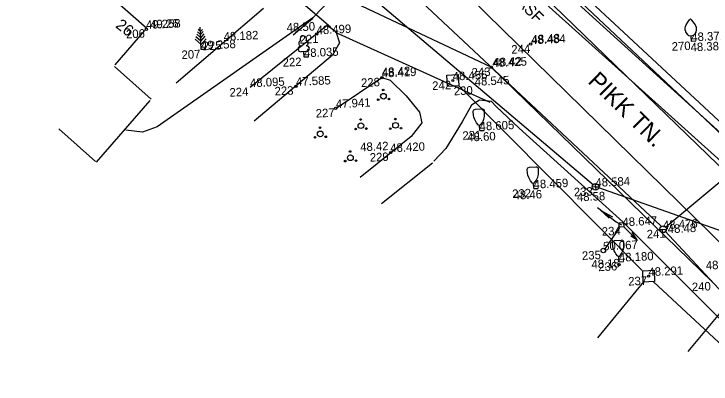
# Model space of a CAD drawing. Extents: x 641801 to 642265, y 6456380 to 6456844.
# Drawn here: x 641913.3 to 641974.9, y 6456598.7 to 6456631.4 of the extents above; entities that cross this region are included whole.
import ezdxf

# ---------------------------------------------------------------- set-up
doc = ezdxf.new("R2010")
doc.units = 0
for name, color, linetype in [('Level 1', 7, 'Continuous'), ('Level 10', 7, 'Continuous'), ('Level 12', 7, 'Continuous'), ('Level 14', 7, 'Continuous'), ('Level 15', 7, 'Continuous'), ('Level 17', 7, 'Continuous'), ('Level 28', 7, 'Continuous'), ('Level 3', 7, 'Continuous'), ('Level 30', 7, 'Continuous'), ('Level 4', 7, 'Continuous'), ('Level 5', 7, 'Continuous'), ('Level 58', 7, 'Continuous'), ('Level 59', 7, 'Continuous'), ('Level 60', 7, 'Continuous'), ('Level 62', 7, 'Continuous'), ('Level 63', 7, 'Continuous')]:
    doc.layers.add(name, color=color, linetype=linetype)

msp = doc.modelspace()

# ---------------------------------------------------------------- linework, layer by layer
at = {"layer": 'Level 1'}
for p, q in [((641925.077, 6456630.091), (641911.119, 6456642.493)), ((641922.265, 6456626.893), (641924.9, 6456629.928)), ((641925.058, 6456630.109), (641925.042, 6456630.09)), ((641925.462, 6456623.865), (641922.205, 6456626.759)), ((641968.854, 6456608.714), (641952.613, 6456625.061)), ((641920.623, 6456618.293), (641925.354, 6456623.741)), ((641920.548, 6456618.335), (641917.291, 6456621.229)), ((641964.887, 6456614.298), (641966.564, 6456613.008)), ((641965.17, 6456614.051), (641965.916, 6456613.334)), ((641965.252, 6456613.976), (641966.226, 6456613.467)), ((641966.564, 6456613.008), (641967.012, 6456612.751)), ((641967.24, 6456612.577), (641968.444, 6456611.366)), ((641968.444, 6456611.366), (641967.974, 6456612.097)), ((641967.831, 6456611.773), (641968.361, 6456611.442)), ((641968.976, 6456607.705), (641964.894, 6456602.761))]:
    msp.add_line(p, q, dxfattribs=at)
at = {"layer": 'Level 10'}
for p, q in [((641929.808, 6456629.83), (641929.619, 6456630.003)), ((641929.883, 6456628.232), (641929.789, 6456630.23)), ((641929.808, 6456629.83), (641929.98, 6456630.02)), ((641929.848, 6456628.981), (641929.418, 6456629.372)), ((641929.834, 6456629.281), (641929.489, 6456629.595)), ((641929.82, 6456629.581), (641929.56, 6456629.817)), ((641929.82, 6456629.581), (641930.056, 6456629.841)), ((641929.834, 6456629.281), (641930.148, 6456629.626)), ((641929.848, 6456628.981), (641930.239, 6456629.411)), ((641973.202, 6456628.966), (641973.179, 6456629.465)), ((641929.862, 6456628.682), (641929.348, 6456629.15)), ((641929.862, 6456628.682), (641930.33, 6456629.196)), ((641973.602, 6456628.985), (641973.202, 6456628.966)), ((641930.282, 6456628.251), (641929.883, 6456628.232)), ((641938.676, 6456628.577), (641938.678, 6456628.545)), ((641939.2, 6456628.069), (641938.701, 6456628.046)), ((641938.974, 6456627.558), (641938.951, 6456628.057)), ((641939.176, 6456628.6), (641939.177, 6456628.568)), ((641939.374, 6456627.577), (641938.974, 6456627.558)), ((641954.109, 6456622.963), (641954.709, 6456622.991)), ((641954.375, 6456621.574), (641954.575, 6456621.583)), ((641954.498, 6456621.079), (641954.475, 6456621.579)), ((641954.498, 6456621.079), (641954.898, 6456621.098)), ((641958.88, 6456617.836), (641959.479, 6456617.864)), ((641959.145, 6456616.447), (641959.345, 6456616.457)), ((641959.269, 6456615.953), (641959.245, 6456616.452)), ((641959.269, 6456615.953), (641959.668, 6456615.971)), ((641966.421, 6456611.371), (641967.021, 6456611.399)), ((641966.687, 6456609.982), (641966.886, 6456609.992)), ((641966.81, 6456609.488), (641966.787, 6456609.987)), ((641966.81, 6456609.488), (641967.209, 6456609.506))]:
    msp.add_line(p, q, dxfattribs=at)
for points in [[(641972.656, 6456629.941), (641972.649, 6456630.091), (641972.656, 6456630.157), (641972.687, 6456630.286), (641972.738, 6456630.413), (641972.873, 6456630.652), (641973.023, 6456630.864), (641973.109, 6456630.963)], [(641973.655, 6456629.988), (641973.648, 6456630.138), (641973.635, 6456630.203), (641973.591, 6456630.329), (641973.529, 6456630.45), (641973.372, 6456630.675), (641973.203, 6456630.872), (641973.109, 6456630.963)], [(641954.375, 6456621.574), (641954.207, 6456621.779), (641954.137, 6456621.888), (641954.052, 6456622.059), (641953.98, 6456622.281), (641953.949, 6456622.436), (641953.919, 6456622.754), (641953.919, 6456622.795), (641953.945, 6456622.868), (641953.984, 6456622.907), (641954.109, 6456622.963)], [(641954.575, 6456621.583), (641954.723, 6456621.803), (641954.782, 6456621.918), (641954.851, 6456622.097), (641954.901, 6456622.325), (641954.918, 6456622.481), (641954.918, 6456622.8), (641954.914, 6456622.842), (641954.881, 6456622.912), (641954.839, 6456622.947), (641954.709, 6456622.991)], [(641959.145, 6456616.447), (641958.977, 6456616.653), (641958.907, 6456616.761), (641958.822, 6456616.933), (641958.75, 6456617.155), (641958.719, 6456617.309), (641958.69, 6456617.627), (641958.69, 6456617.669), (641958.716, 6456617.741), (641958.754, 6456617.78), (641958.88, 6456617.836)], [(641959.345, 6456616.457), (641959.493, 6456616.677), (641959.552, 6456616.791), (641959.621, 6456616.97), (641959.672, 6456617.198), (641959.688, 6456617.355), (641959.688, 6456617.674), (641959.684, 6456617.715), (641959.651, 6456617.785), (641959.609, 6456617.82), (641959.479, 6456617.864)], [(641966.886, 6456609.992), (641967.035, 6456610.212), (641967.094, 6456610.326), (641967.163, 6456610.505), (641967.213, 6456610.733), (641967.23, 6456610.89), (641967.23, 6456611.209), (641967.226, 6456611.25), (641967.193, 6456611.32), (641967.151, 6456611.355), (641967.021, 6456611.399)], [(641966.687, 6456609.982), (641966.519, 6456610.188), (641966.449, 6456610.296), (641966.364, 6456610.468), (641966.292, 6456610.69), (641966.261, 6456610.844), (641966.231, 6456611.162), (641966.231, 6456611.204), (641966.257, 6456611.276), (641966.296, 6456611.315), (641966.421, 6456611.371)]]:
    msp.add_lwpolyline(points, dxfattribs=at)
for centre, radius in [((641945.985, 6456624.117), 0.25), ((641945.959, 6456624.666), 0.0707), ((641945.522, 6456623.82), 0.0707), ((641946.473, 6456623.865), 0.0707), ((641943.963, 6456622.062), 0.0707), ((641947.027, 6456622.094), 0.0707), ((641940.374, 6456621.336), 0.0707), ((641943.526, 6456621.216), 0.0707), ((641943.989, 6456621.513), 0.25), ((641944.477, 6456621.261), 0.0707), ((641946.59, 6456621.248), 0.0707), ((641947.053, 6456621.545), 0.25), ((641947.542, 6456621.293), 0.0707), ((641940.4, 6456620.787), 0.25), ((641939.937, 6456620.49), 0.0707), ((641940.888, 6456620.534), 0.0707), ((641943.063, 6456618.68), 0.25), ((641943.037, 6456619.23), 0.0707), ((641942.6, 6456618.383), 0.0707), ((641943.551, 6456618.428), 0.0707)]:
    msp.add_circle(centre, radius, dxfattribs=at)
for centre, radius, start, end in [((641973.155, 6456629.965), 0.5, 182.68643, 2.68643), ((641938.899, 6456629.156), 0.291, 335.26633, 210.10653), ((641938.716, 6456628.797), 0.224, 107.93053, 259.76546), ((641939.115, 6456628.816), 0.224, 285.6074, 77.44233), ((641938.689, 6456628.295), 0.25, 92.68644, 272.68643), ((641939.189, 6456628.319), 0.25, 272.68643, 92.68642)]:
    msp.add_arc(centre, radius, start, end, dxfattribs=at)
at = {"layer": 'Level 12'}
msp.add_lwpolyline([(641966.802, 6456612.942), (641967.202, 6456612.96), (641967.221, 6456612.561), (641966.821, 6456612.542)], close=True, dxfattribs=at)
msp.add_circle((641965.413, 6456610.488), 0.2, dxfattribs=at)
at = {"layer": 'Level 14'}
for p, q in [((641964.54, 6456616.27), (641930.212, 6456645.332)), ((641977.203, 6456609.718), (641948.53, 6456637.844)), ((641964.998, 6456616.052), (641980.071, 6456610.736)), ((641980.155, 6456610.307), (641972.875, 6456601.544))]:
    msp.add_line(p, q, dxfattribs=at)
at = {"layer": 'Level 15'}
for p, q in [((641943.797, 6456637.656), (641970.492, 6456612.677)), ((641970.942, 6456612.586), (641980.988, 6456620.939)), ((641970.85, 6456612.212), (641990.31, 6456591.337))]:
    msp.add_line(p, q, dxfattribs=at)
at = {"layer": 'Level 17'}
for p, q in [((641950.828, 6456642.697), (641939.742, 6456631.039)), ((641957.604, 6456637.367), (641981.482, 6456615.676)), ((641956.38, 6456635.906), (641981.358, 6456613.325)), ((641939.742, 6456631.039), (641926, 6456621.406)), ((641926, 6456621.406), (641924.679, 6456620.952)), ((641924.679, 6456620.952), (641923.218, 6456621.107))]:
    msp.add_line(p, q, dxfattribs=at)
at = {"layer": 'Level 28'}
for p, q in [((641959.315, 6456637.128), (641980.475, 6456617.403)), ((641969.847, 6456607.706), (641977.458, 6456600.62))]:
    msp.add_line(p, q, dxfattribs=at)
at = {"layer": 'Level 3'}
for centre in [(641925.038, 6456630.02), (641940.085, 6456629.623), (641959, 6456628.722), (641955.527, 6456626.674), (641945.864, 6456625.75), (641938.269, 6456624.999), (641941.752, 6456623.051), (641946.626, 6456619.145), (641966.795, 6456609.223)]:
    msp.add_circle(centre, 0.102, dxfattribs=at)
at = {"layer": 'Level 30'}
for p, q in [((641980.136, 6456616.69), (641948.95, 6456646.097)), ((641937.29, 6456633.691), (641941.297, 6456630.253)), ((641935.385, 6456631.873), (641927.659, 6456625.265)), ((641939.729, 6456630.984), (641938.01, 6456629.513)), ((641940.266, 6456629.817), (641941.018, 6456630.41)), ((641941.018, 6456630.41), (641941.77, 6456629.831)), ((641934.206, 6456624.91), (641940.266, 6456629.817)), ((641941.71, 6456629.77), (641955.377, 6456623.606)), ((641941.77, 6456629.831), (641942.095, 6456628.843)), ((641942.095, 6456628.843), (641941.477, 6456627.754)), ((641941.477, 6456627.754), (641934.561, 6456621.907)), ((641941.794, 6456623.06), (641945.848, 6456625.767)), ((641945.848, 6456625.767), (641946.587, 6456625.54)), ((641946.587, 6456625.54), (641947.99, 6456624.155)), ((641947.99, 6456624.155), (641949.173, 6456622.705)), ((641954.465, 6456623.756), (641953.76, 6456623.333)), ((641955.53, 6456623.639), (641954.465, 6456623.756)), ((641953.76, 6456623.333), (641952.938, 6456621.844)), ((641955.94, 6456623.212), (641955.53, 6456623.639)), ((641957.976, 6456621.308), (641955.94, 6456623.212)), ((641949.173, 6456622.705), (641949.384, 6456621.766)), ((641949.384, 6456621.766), (641948.438, 6456620.55)), ((641952.938, 6456621.844), (641951.488, 6456619.489)), ((641967.164, 6456613.001), (641957.976, 6456621.308)), ((641948.438, 6456620.55), (641943.925, 6456616.936)), ((641951.488, 6456619.489), (641950.425, 6456618.379)), ((641950.313, 6456618.209), (641945.8, 6456614.595)), ((641986.185, 6456593.899), (641967.164, 6456613.001)), ((641965.514, 6456610.555), (641966.886, 6456612.521))]:
    msp.add_line(p, q, dxfattribs=at)
for points in [[(641975.02, 6456607.717), (641955.489, 6456626.686), (641942.577, 6456632.813), (641908.225, 6456664.118)], [(641936.822, 6456656.573), (641939.106, 6456653.827), (641948.321, 6456644.449), (641980.064, 6456613.684)]]:
    msp.add_lwpolyline(points, dxfattribs=at)
at = {"layer": 'Level 4'}
for q in [(641964.715, 6456616.407), (641964.429, 6456616.094), (641965.028, 6456616.122), (641964.743, 6456615.808)]:
    msp.add_line((641964.729, 6456616.108), q, dxfattribs=at)
msp.add_circle((641964.729, 6456616.108), 0.3, dxfattribs=at)
at = {"layer": 'Level 5'}
msp.add_line((641970.402, 6456612.349), (641971.001, 6456612.377), dxfattribs=at)
msp.add_circle((641970.702, 6456612.363), 0.3, dxfattribs=at)
at = {"layer": 'Level 60'}
for points in [[(641951.595, 6456625.977), (641952.594, 6456626.024), (641952.641, 6456625.026), (641951.642, 6456624.979)], [(641968.894, 6456608.69), (641969.893, 6456608.737), (641969.94, 6456607.738), (641968.941, 6456607.691)]]:
    msp.add_lwpolyline(points, close=True, dxfattribs=at)
for centre in [(641952.118, 6456625.501), (641969.417, 6456608.214)]:
    msp.add_circle(centre, 0.0908, dxfattribs=at)

# ---------------------------------------------------------------- texts
at = {"layer": 'Level 58'}
for s, height, rotation, p in [('ASF', 0.9997, 314.68643, (641957.697, 6456632.352)), ('26', 0.9997, 322.68643, (641922.241, 6456630.243)), ('PIKK TN.', 1.4996, 315.68643, (641963.973, 6456625.352))]:
    msp.add_text(s, height=height, rotation=rotation, dxfattribs=at).set_placement(p)
at = {"layer": 'Level 59'}
for s, p in [('49.26', (641925.384, 6456630.088)), ('48.50', (641937.448, 6456629.811)), ('48.48', (641959.097, 6456628.772)), ('48.38', (641973.143, 6456628.071)), ('48.42', (641955.727, 6456626.735)), ('48.42', (641945.862, 6456625.872)), ('48.60', (641953.409, 6456620.109)), ('48.42', (641943.944, 6456619.243)), ('48.46', (641957.506, 6456614.979)), ('48.58', (641963.091, 6456614.819)), ('48.48', (641971.123, 6456612.007)), ('48.18', (641964.382, 6456608.887)), ('48.57', (641974.489, 6456608.789))]:
    msp.add_text(s, height=0.7498, rotation=2.68643, dxfattribs=at).set_placement(p)
at = {"layer": 'Level 62'}
for s, p in [('206', (641923.251, 6456629.225)), ('221', (641938.583, 6456628.756)), ('225', (641930.024, 6456628.174)), ('244', (641957.304, 6456627.875)), ('270', (641971.474, 6456628.134)), ('207', (641928.155, 6456627.401)), ('222', (641937.093, 6456626.719)), ('243', (641953.796, 6456625.849)), ('228', (641944.02, 6456624.93)), ('223', (641936.381, 6456624.186)), ('242', (641950.307, 6456624.666)), ('230', (641952.218, 6456624.196)), ('224', (641932.396, 6456624.075)), ('227', (641940.019, 6456622.226)), ('231', (641952.982, 6456620.258)), ('229', (641944.792, 6456618.332)), ('232', (641957.375, 6456615.113)), ('233', (641962.824, 6456615.268)), ('234', (641965.298, 6456611.782)), ('241', (641969.268, 6456611.545)), ('235', (641963.543, 6456609.65)), ('236', (641964.987, 6456608.652)), ('237', (641967.63, 6456607.379)), ('240', (641973.256, 6456606.884))]:
    msp.add_text(s, height=0.7498, rotation=2.68643, dxfattribs=at).set_placement(p)
at = {"layer": 'Level 63'}
for s, p in [('49.258', (641925.014, 6456630.059)), ('48.182', (641931.882, 6456629.012)), ('48.499', (641940.088, 6456629.577)), ('48.484', (641959.044, 6456628.707)), ('48.375', (641973.202, 6456628.966)), ('49.258', (641929.883, 6456628.232)), ('48.035', (641938.974, 6456627.558)), ('48.425', (641955.618, 6456626.686)), ('48.419', (641945.848, 6456625.767)), ('48.456', (641952.118, 6456625.501)), ('48.095', (641934.206, 6456624.91)), ('47.585', (641938.274, 6456625.025)), ('48.545', (641954.064, 6456625.033)), ('47.941', (641941.794, 6456623.06)), ('48.605', (641954.498, 6456621.079)), ('48.420', (641946.603, 6456619.168)), ('48.584', (641964.729, 6456616.108)), ('48.459', (641959.269, 6456615.953)), ('48.647', (641967.121, 6456612.618)), ('48.476', (641970.702, 6456612.363)), ('50.067', (641965.413, 6456610.488)), ('48.180', (641966.81, 6456609.488)), ('48.291', (641969.417, 6456608.214))]:
    msp.add_text(s, height=0.7498, rotation=2.68643, dxfattribs=at).set_placement(p)

doc.saveas('drawing.dxf')
